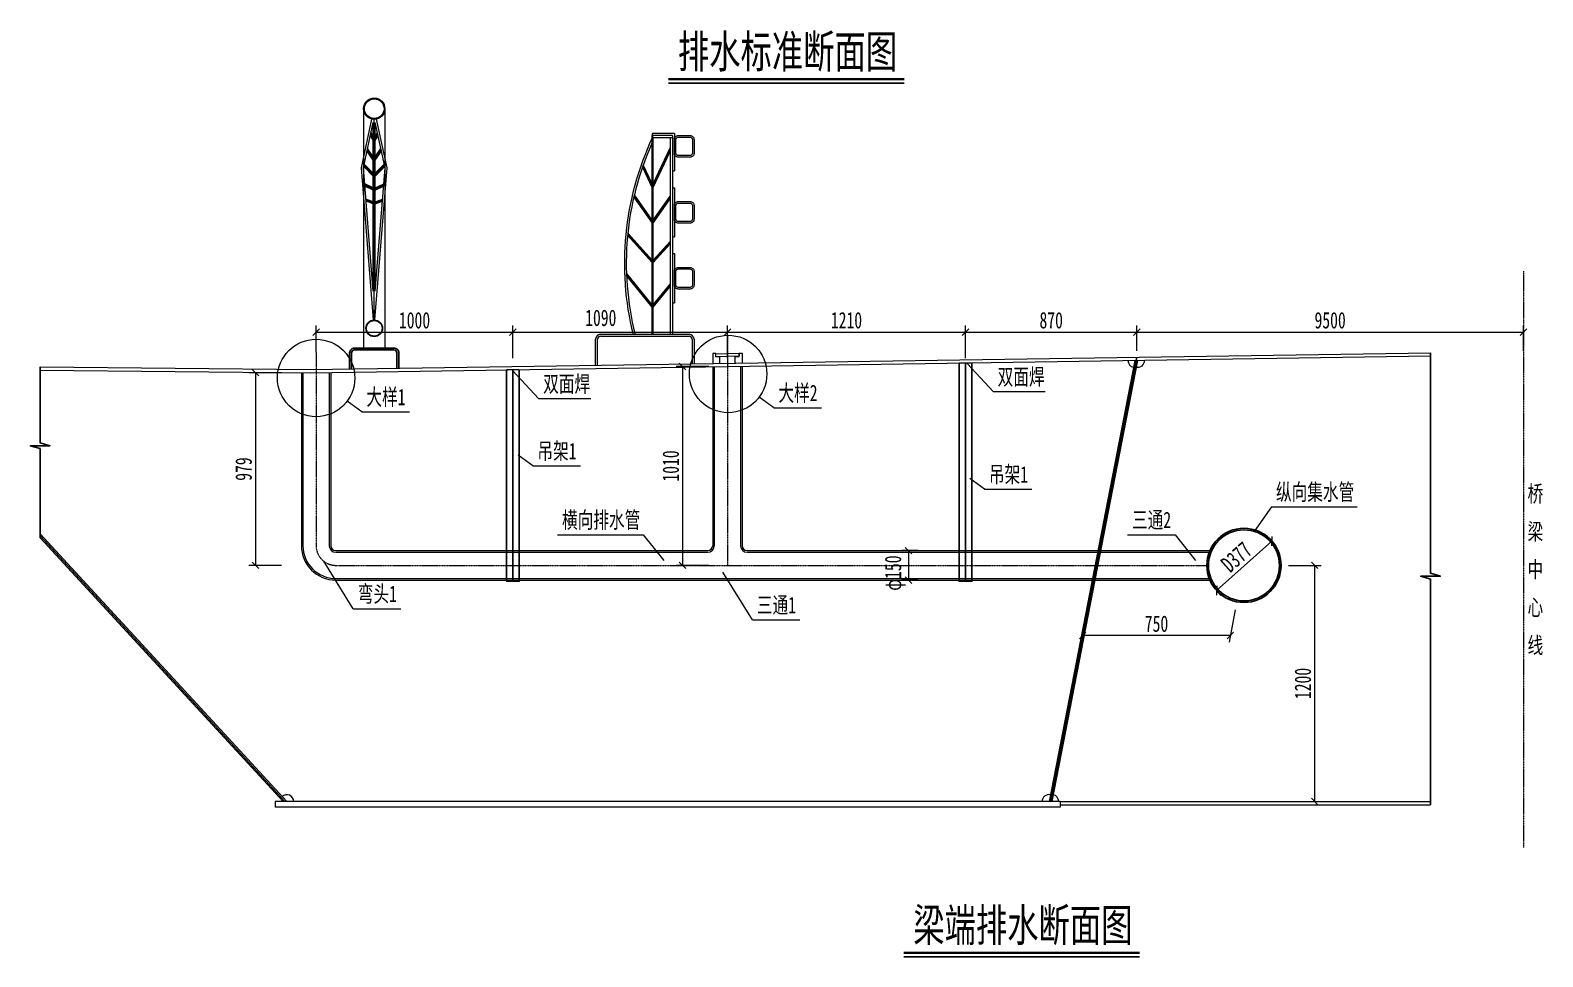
# Model space of a CAD drawing. Header units: millimetres. Extents: x 44523 to 62193, y -26655 to -567.
# Drawn here: x 51387 to 59073, y -5275 to -567 of the extents above; entities that cross this region are included whole.
import ezdxf
from ezdxf.enums import TextEntityAlignment as Align

# ---------------------------------------------------------------- set-up
doc = ezdxf.new("R2010")
doc.units = ezdxf.units.MM
doc.linetypes.add('ACAD_ISO08W100', pattern=[36, 24, -3, 6, -3])
doc.linetypes.add('CENTER2', pattern=[28.575, 19.05, -3.175, 3.175, -3.175])
doc.layers.get('Defpoints').update_dxf_attribs({"color": 8})
for name, color, linetype, lineweight in [('中心线', 2, 'CENTER2', 15), ('文字', 7, 'Continuous', 15), ('标注', 4, 'Continuous', 13), ('标注线及字体', 2, 'Continuous', 15), ('细实线', 4, 'Continuous', 15), ('钢板粗线', 1, 'Continuous', 25), ('钢板细线', 6, 'Continuous', 15)]:
    doc.layers.add(name, color=color, linetype=linetype, lineweight=lineweight)
doc.styles.add('111', font='', dxfattribs={"width": 0.7})
doc.styles.add('BM_Dim', font='', dxfattribs={"width": 0.85})
doc.styles.get('111').set_extended_font_data('仿宋_GB2312')
doc.styles.get('BM_Dim').set_extended_font_data('仿宋_GB2312')
doc.dimstyles.new('200', dxfattribs={"dimscale": 0, "dimtxt": 2.5, "dimasz": 1, "dimexe": 1, "dimexo": 1, "dimgap": 0.6, "dimtad": 1, "dimdec": 0, "dimdsep": 46, "dimtxsty": '111', "dimblk": 'OBLIQUE', "dimcen": 0, "dimclrd": 4, "dimclre": 4, "dimclrt": 4, "dimadec": 1, "dimazin": 2, "dimtfac": 1, "dimtdec": 0, "dimtix": 1, "dimtmove": 2, "dimatfit": 3, "dimfxl": 4, "dimfxlon": 1, "dimtolj": 1, "dimlwd": -1, "dimlwe": -1, "dimarcsym": 0})

# ---------------------------------------------------------------- blocks, each defined once
blk = doc.blocks.new('_Oblique')
at = {"color": 0, "linetype": 'ByBlock', "lineweight": -2}
blk.add_line((-0.5, -0.5), (0.5, 0.5), dxfattribs=at)
blk = doc.blocks.new('*D21')
at = {"layer": 'Defpoints', "color": 0}
for p in [(57554.5, -3286), (57554.5, -4486), (57913.7, -4486)]:
    blk.add_point(p, dxfattribs=at)
at = {"layer": '细实线', "color": 4}
for p, q in [((57780.4, -3286), (57947, -3286)), ((57913.7, -3286), (57913.7, -4486)), ((57780.4, -4486), (57947, -4486))]:
    blk.add_line(p, q, dxfattribs=at)
at = {"layer": '细实线', "color": 4, "xscale": 33.33333333333334, "yscale": 33.33333333333334, "zscale": 33.33333333333334}
for p, rotation in [((57913.7, -3286), 90), ((57913.7, -4486), 270)]:
    blk.add_blockref('_Oblique', p, dxfattribs=dict(at, rotation=rotation))
at = {"layer": '细实线', "color": 4, "insert": (57854.1, -3886), "char_height": 83.33, "attachment_point": 5, "rotation": 90, "style": '111'}
blk.add_mtext('\\A1;1200', dxfattribs=at)
blk = doc.blocks.new('*D22')
at = {"layer": 'Defpoints', "color": 0}
for p in [(56804.5, -3286), (57554.5, -3286), (56735.2, -3642.4)]:
    blk.add_point(p, dxfattribs=at)
at = {"layer": '细实线', "color": 4}
for p, q in [((56760.7, -3511.5), (56728.8, -3675.7)), ((57510.7, -3511.5), (57478.8, -3675.7)), ((57485.2, -3642.4), (56735.2, -3642.4))]:
    blk.add_line(p, q, dxfattribs=at)
at = {"layer": '细实线', "color": 4, "xscale": 33.33333333333334, "yscale": 33.33333333333334, "zscale": 33.33333333333334, "rotation": 180}
blk.add_blockref('_Oblique', (56735.2, -3642.4), dxfattribs=at)
at = {"layer": '细实线', "color": 4, "xscale": 33.33333333333334, "yscale": 33.33333333333334, "zscale": 33.33333333333334}
blk.add_blockref('_Oblique', (57485.2, -3642.4), dxfattribs=at)
at = {"layer": '细实线', "color": 4, "insert": (57110.2, -3582.7), "char_height": 83.33, "attachment_point": 5, "style": '111'}
blk.add_mtext('\\A1;750', dxfattribs=at)
blk = doc.blocks.new('*D23')
at = {"layer": 'Defpoints', "color": 0}
for p in [(57695.1, -3160.4), (57696.8, -3162.3), (57413.9, -3411.6)]:
    blk.add_point(p, dxfattribs=at)
at = {"layer": '细实线', "color": 4}
for p, q in [((57415.6, -3413.5), (57696.8, -3162.3)), ((57696.8, -3162.3), (57719, -3187.1)), ((57415.6, -3413.5), (57437.8, -3438.3))]:
    blk.add_line(p, q, dxfattribs=at)
at = {"layer": '细实线', "color": 4, "xscale": 33.33333333333334, "yscale": 33.33333333333334, "zscale": 33.33333333333334}
for p, rotation in [((57696.8, -3162.3), 41.77725084351077), ((57415.6, -3413.5), 221.7772508435108)]:
    blk.add_blockref('_Oblique', p, dxfattribs=dict(at, rotation=rotation))
at = {"layer": '细实线', "color": 4, "insert": (57516.5, -3243.4), "char_height": 83.33, "attachment_point": 5, "rotation": 41.77725, "style": '111'}
blk.add_mtext('\\A1;D377', dxfattribs=at)
blk = doc.blocks.new('*D27')
at = {"layer": 'Defpoints', "color": 0}
for p in [(52839.8, -2307), (52531.2, -3286), (53040.1, -3286)]:
    blk.add_point(p, dxfattribs=at)
at = {"layer": '细实线', "color": 4}
for p, q in [((52664.6, -2307), (52497.9, -2307)), ((52531.2, -2307), (52531.2, -3286)), ((52664.6, -3286), (52497.9, -3286))]:
    blk.add_line(p, q, dxfattribs=at)
at = {"layer": '细实线', "color": 4, "xscale": 33.33333333333334, "yscale": 33.33333333333334, "zscale": 33.33333333333334}
for p, rotation in [((52531.2, -2307), 90), ((52531.2, -3286), 270)]:
    blk.add_blockref('_Oblique', p, dxfattribs=dict(at, rotation=rotation))
at = {"layer": '细实线', "color": 4, "insert": (52471.6, -2796.5), "char_height": 83.33, "attachment_point": 5, "rotation": 90, "style": '111'}
blk.add_mtext('\\A1;979', dxfattribs=at)
blk = doc.blocks.new('*D28')
at = {"layer": 'Defpoints', "color": 0}
for p in [(53839.8, -2100.6), (52839.8, -2235.2), (53839.8, -2350.8)]:
    blk.add_point(p, dxfattribs=at)
at = {"layer": '细实线', "color": 4}
for p, q in [((52839.8, -2201.9), (52839.8, -2067.3)), ((53839.8, -2233.9), (53839.8, -2067.3)), ((52839.8, -2100.6), (53839.8, -2100.6))]:
    blk.add_line(p, q, dxfattribs=at)
at = {"layer": '细实线', "color": 4, "xscale": 33.33333333333334, "yscale": 33.33333333333334, "zscale": 33.33333333333334, "rotation": 180}
blk.add_blockref('_Oblique', (52839.8, -2100.6), dxfattribs=at)
at = {"layer": '细实线', "color": 4, "xscale": 33.33333333333334, "yscale": 33.33333333333334, "zscale": 33.33333333333334}
blk.add_blockref('_Oblique', (53839.8, -2100.6), dxfattribs=at)
at = {"layer": '细实线', "color": 4, "insert": (53339.8, -2040.9), "char_height": 83.33, "attachment_point": 5, "style": '111'}
blk.add_mtext('\\A1;1000', dxfattribs=at)
blk = doc.blocks.new('*D29')
at = {"layer": 'Defpoints', "color": 0}
for p in [(54929.8, -2100.6), (53839.8, -2235.2), (54929.8, -2350.8)]:
    blk.add_point(p, dxfattribs=at)
at = {"layer": '细实线', "color": 4}
for p, q in [((53839.8, -2201.9), (53839.8, -2067.3)), ((54929.8, -2233.9), (54929.8, -2067.3)), ((53839.8, -2100.6), (54929.8, -2100.6))]:
    blk.add_line(p, q, dxfattribs=at)
at = {"layer": '细实线', "color": 4, "xscale": 33.33333333333334, "yscale": 33.33333333333334, "zscale": 33.33333333333334, "rotation": 180}
blk.add_blockref('_Oblique', (53839.8, -2100.6), dxfattribs=at)
at = {"layer": '细实线', "color": 4, "xscale": 33.33333333333334, "yscale": 33.33333333333334, "zscale": 33.33333333333334}
blk.add_blockref('_Oblique', (54929.8, -2100.6), dxfattribs=at)
at = {"layer": '细实线', "color": 4, "insert": (54286.2, -2028.7), "char_height": 83.33, "attachment_point": 5, "style": '111'}
blk.add_mtext('\\A1;1090', dxfattribs=at)
blk = doc.blocks.new('*D30')
at = {"layer": 'Defpoints', "color": 0}
for p in [(56139.8, -2100.6), (54929.8, -2235.2), (56139.8, -2350.8)]:
    blk.add_point(p, dxfattribs=at)
at = {"layer": '细实线', "color": 4}
for p, q in [((54929.8, -2201.9), (54929.8, -2067.3)), ((56139.8, -2233.9), (56139.8, -2067.3)), ((54929.8, -2100.6), (56139.8, -2100.6))]:
    blk.add_line(p, q, dxfattribs=at)
at = {"layer": '细实线', "color": 4, "xscale": 33.33333333333334, "yscale": 33.33333333333334, "zscale": 33.33333333333334, "rotation": 180}
blk.add_blockref('_Oblique', (54929.8, -2100.6), dxfattribs=at)
at = {"layer": '细实线', "color": 4, "xscale": 33.33333333333334, "yscale": 33.33333333333334, "zscale": 33.33333333333334}
blk.add_blockref('_Oblique', (56139.8, -2100.6), dxfattribs=at)
at = {"layer": '细实线', "color": 4, "insert": (55534.8, -2040.9), "char_height": 83.33, "attachment_point": 5, "style": '111'}
blk.add_mtext('\\A1;1210', dxfattribs=at)
blk = doc.blocks.new('*D31')
at = {"layer": 'Defpoints', "color": 0}
for p in [(57010.1, -2100.6), (57010.1, -2228.5), (56139.8, -2235.2)]:
    blk.add_point(p, dxfattribs=at)
at = {"layer": '细实线', "color": 4}
for p, q in [((56139.8, -2201.9), (56139.8, -2067.3)), ((57010.1, -2195.1), (57010.1, -2067.3)), ((56139.8, -2100.6), (57010.1, -2100.6))]:
    blk.add_line(p, q, dxfattribs=at)
at = {"layer": '细实线', "color": 4, "xscale": 33.33333333333334, "yscale": 33.33333333333334, "zscale": 33.33333333333334, "rotation": 180}
blk.add_blockref('_Oblique', (56139.8, -2100.6), dxfattribs=at)
at = {"layer": '细实线', "color": 4, "xscale": 33.33333333333334, "yscale": 33.33333333333334, "zscale": 33.33333333333334}
blk.add_blockref('_Oblique', (57010.1, -2100.6), dxfattribs=at)
at = {"layer": '细实线', "color": 4, "insert": (56575, -2040.9), "char_height": 83.33, "attachment_point": 5, "style": '111'}
blk.add_mtext('\\A1;870', dxfattribs=at)
blk = doc.blocks.new('*D32')
at = {"layer": 'Defpoints', "color": 0}
for p in [(58974.7, -2100.6), (57010.1, -2228.5), (58974.7, -2228.5)]:
    blk.add_point(p, dxfattribs=at)
at = {"layer": '细实线', "color": 4}
for p, q in [((57010.1, -2195.1), (57010.1, -2067.3)), ((58974.7, -2195.1), (58974.7, -2067.3)), ((57010.1, -2100.6), (58974.7, -2100.6))]:
    blk.add_line(p, q, dxfattribs=at)
at = {"layer": '细实线', "color": 4, "xscale": 33.33333333333334, "yscale": 33.33333333333334, "zscale": 33.33333333333334, "rotation": 180}
blk.add_blockref('_Oblique', (57010.1, -2100.6), dxfattribs=at)
at = {"layer": '细实线', "color": 4, "xscale": 33.33333333333334, "yscale": 33.33333333333334, "zscale": 33.33333333333334}
blk.add_blockref('_Oblique', (58974.7, -2100.6), dxfattribs=at)
at = {"layer": '细实线', "color": 4, "insert": (57992.4, -2040.9), "char_height": 83.33, "attachment_point": 5, "style": '111'}
blk.add_mtext('\\A1;9500', dxfattribs=at)
blk = doc.blocks.new('边护栏')
at = {"color": 8}
for p, q in [((100, 1030), (-12.5, 1030)), ((-12.5, 1030), (-12.5, 1020)), ((-12.5, 10.4), (-12.5, 1020)), ((90, 1020), (-12.5, 1020)), ((90, 1008), (-12.5, 1008)), ((-10, 10), (-10, 1020)), ((-7.5, 10), (-7.5, 1008)), ((78, 1008), (78, 10)), ((90, 1020), (90, 10)), ((100, 1030), (100, 840)), ((-7.5, 774.3), (78, 957.7)), ((-7.5, 764.8), (78, 948.2)), ((-7.5, 755.4), (78, 938.7)), ((-12.5, 755.4), (-61.5, 860.5)), ((-12.5, 764.8), (-59.6, 865.9)), ((-12.5, 774.3), (-57.7, 871.3)), ((90, 840), (100, 840)), ((-10, 572.6), (-105.4, 708.8)), ((-12.5, 583.2), (-104.2, 714.1)), ((-12.5, 590.1), (-102.9, 719.3)), ((-10, 572.6), (78, 698.3)), ((-7.5, 590.1), (78, 712.3)), ((-7.5, 583.2), (78, 705.3)), ((90, 755), (100, 755)), ((100, 755), (100, 505)), ((-12.5, 374.2), (-137.4, 512.9)), ((-12.5, 380.2), (-136.9, 518.3)), ((-12.5, 386.1), (-136.3, 523.6)), ((-7.5, 386.1), (78, 481.1)), ((-7.5, 380.2), (78, 475.1)), ((-7.5, 374.2), (78, 469.1)), ((90, 505), (100, 505)), ((90, 420), (100, 420)), ((100, 420), (100, 170)), ((-12.5, 159.9), (-143.3, 321.4)), ((-12.5, 153.5), (-143.1, 314.7)), ((-12.5, 147.2), (-142.8, 308)), ((-7.5, 159.9), (78, 265.5)), ((-7.5, 153.5), (78, 259.1)), ((-7.5, 147.2), (78, 252.7)), ((90, 170), (100, 170)), ((-275, 10), (175, 10)), ((-275, 0), (175, 0)), ((-300, -147.9), (-300, -15)), ((-290, -147.9), (-290, -15)), ((190, -15), (190, -140.4)), ((200, -15), (200, -140.4))]:
    blk.add_line(p, q, dxfattribs=at)
for points in [[(200, 1000), (200, 930, -0.414214), (180, 910), (120, 910, -0.414214), (100, 930), (100, 1000, -0.414214), (120, 1020), (180, 1020, -0.414214)], [(192, 1000), (192, 930, -0.414214), (180, 918), (120, 918, -0.414214), (108, 930), (108, 1000, -0.414214), (120, 1012), (180, 1012, -0.414214)], [(200, 665), (200, 595, -0.414214), (180, 575), (120, 575, -0.414214), (100, 595), (100, 665, -0.414214), (120, 685), (180, 685, -0.414214)], [(192, 665), (192, 595, -0.414214), (180, 583), (120, 583, -0.414214), (108, 595), (108, 665, -0.414214), (120, 677), (180, 677, -0.414214)], [(200, 330), (200, 260, -0.414214), (180, 240), (120, 240, -0.414214), (100, 260), (100, 330, -0.414214), (120, 350), (180, 350, -0.414214)], [(192, 330), (192, 260, -0.414214), (180, 248), (120, 248, -0.414214), (108, 260), (108, 330, -0.414214), (120, 342), (180, 342, -0.414214)]]:
    blk.add_lwpolyline(points, format="xyb", close=True, dxfattribs=at)
for centre, radius, start, end in [((1345.8, 371.5), 1500, 154.89321, 193.94714), ((1345.8, 371.5), 1490, 155.72682, 194.04266), ((-275, -15), 25, 90, 180), ((175, -15), 25, 360, 90), ((175, -15), 15, 360, 90), ((-275, -15), 15, 90, 180)]:
    blk.add_arc(centre, radius, start, end, dxfattribs=at)
blk = doc.blocks.new('人行护栏')
at = {"color": 8}
for p, q in [((-65, 926), (-11.4, 1173.2)), ((-54.9, 925.3), (-5, 1155.7)), ((-54, 1226), (-54, 10)), ((-5, 298.7), (-5, 1155.7)), ((5, 298.7), (5, 1155.7)), ((54.9, 925.3), (5, 1155.7)), ((65, 926), (11.4, 1173.2)), ((54, 1226), (54, 10)), ((-5, 1064.7), (-19.3, 1089.5)), ((-5, 1084.7), (-16.2, 1104)), ((5, 1084.7), (16.2, 1104)), ((5, 1064.7), (19.3, 1089.5)), ((-5, 964.4), (-36.6, 1009.6)), ((-5, 981.9), (-33.8, 1022.9)), ((5, 981.9), (33.8, 1022.9)), ((5, 964.4), (36.6, 1009.6)), ((-3.4, 152.4), (-65, 926)), ((-5, 298.7), (-54.9, 925.3)), ((-5, 883.9), (-53.4, 932.3)), ((-5, 898.1), (-50.9, 943.9)), ((3.4, 152.4), (65, 926)), ((5, 898.1), (50.9, 943.9)), ((5, 883.9), (53.4, 932.3)), ((5, 298.7), (54.9, 925.3)), ((-5, 823.8), (-48.4, 844.1)), ((-5, 812.8), (-47.5, 832.6)), ((5, 823.8), (48.4, 844.1)), ((5, 812.8), (47.5, 832.6)), ((-5, 753.1), (-42.3, 766.7)), ((-5, 742.5), (-41.4, 755.7)), ((5, 753.1), (42.3, 766.7)), ((5, 742.5), (41.4, 755.7))]:
    blk.add_line(p, q, dxfattribs=at)
at = {"color": 8, "linetype": 'ACAD_ISO08W100', "ltscale": 0.1}
blk.add_line((0, 152.5), (0, 1172), dxfattribs=at)
at = {"color": 8}
for centre, radius in [((0, 1226), 54), ((0, 1226), 50), ((0, 110), 42.5), ((0, 110), 39.5)]:
    blk.add_circle(centre, radius, dxfattribs=at)
at = {"layer": 'Defpoints', "color": 8}
for p, q in [((0, 1066), (-17.8, 1096.8)), ((0, 1066), (17.8, 1096.8)), ((0, 966), (-35.2, 1016.3)), ((0, 966), (35.2, 1016.3)), ((0, 886), (-52.1, 938.1)), ((0, 886), (52.1, 938.1)), ((0, 816), (-48, 838.4)), ((0, 816), (48, 838.4)), ((0, 746), (-41.8, 761.2)), ((0, 746), (41.8, 761.2))]:
    blk.add_line(p, q, dxfattribs=at)
blk = doc.blocks.new('*D110')
at = {"layer": 'Defpoints', "color": 0}
for p in [(55930.5, -3211), (55849.9, -3361), (55930.5, -3361)]:
    blk.add_point(p, dxfattribs=at)
at = {"layer": '细实线', "color": 4}
for p, q in [((55897.1, -3211), (55816.6, -3211)), ((55849.9, -3211), (55849.9, -3361)), ((55897.1, -3361), (55816.6, -3361))]:
    blk.add_line(p, q, dxfattribs=at)
at = {"layer": '细实线', "color": 4, "xscale": 33.33333333333334, "yscale": 33.33333333333334, "zscale": 33.33333333333334}
for p, rotation in [((55849.9, -3211), 90), ((55849.9, -3361), 270)]:
    blk.add_blockref('_Oblique', p, dxfattribs=dict(at, rotation=rotation))
at = {"layer": '细实线', "color": 4, "insert": (55782.4, -3325.3), "char_height": 83.33, "attachment_point": 5, "rotation": 90, "style": '111'}
blk.add_mtext('\\A1;φ150', dxfattribs=at)
blk = doc.blocks.new('*D111')
at = {"layer": 'Defpoints', "color": 0}
for p in [(54929.8, -2275.7), (54701.9, -3286), (54929.8, -3286)]:
    blk.add_point(p, dxfattribs=at)
at = {"layer": '细实线', "color": 4}
for p, q in [((54835.2, -2275.7), (54668.5, -2275.7)), ((54701.9, -2275.7), (54701.9, -3286)), ((54835.2, -3286), (54668.5, -3286))]:
    blk.add_line(p, q, dxfattribs=at)
at = {"layer": '细实线', "color": 4, "xscale": 33.33333333333334, "yscale": 33.33333333333334, "zscale": 33.33333333333334}
for p, rotation in [((54701.9, -2275.7), 90), ((54701.9, -3286), 270)]:
    blk.add_blockref('_Oblique', p, dxfattribs=dict(at, rotation=rotation))
at = {"layer": '细实线', "color": 4, "insert": (54642.2, -2780.8), "char_height": 83.33, "attachment_point": 5, "rotation": 90, "style": '111'}
blk.add_mtext('\\A1;1010', dxfattribs=at)

msp = doc.modelspace()

# ---------------------------------------------------------------- linework, layer by layer
at = {"color": 4}
for p, q in [((54629.8, -836), (55828.7, -836)), ((55825.6, -5274.6), (57024.5, -5274.6))]:
    msp.add_line(p, q, dxfattribs=at)
at = {"color": 6, "const_width": 12}
for points in [[(54629.8, -816), (55828.7, -816)], [(55825.6, -5254.6), (57024.5, -5254.6)]]:
    msp.add_lwpolyline(points, dxfattribs=at)
at = {"color": 4}
for points in [[(58502.6, -4502), (58502.6, -3356), (58452.6, -3341), (58552.6, -3341), (58502.6, -3326), (58502.6, -3306), (58502.6, -2206.1)], [(51437.1, -3145.6), (51437.1, -2692.9), (51387.1, -2677.9), (51487.1, -2677.9), (51437.1, -2662.9), (51437.1, -2642.9), (51437.1, -2277.7)]]:
    msp.add_lwpolyline(points, dxfattribs=at)
at = {"layer": 'Defpoints'}
for p, q in [((57010.1, -2228.5), (56571.3, -4486)), ((53839.8, -2292), (53839.8, -3367)), ((56139.8, -2257.5), (56139.8, -3367)), ((51437.1, -3135.3), (52681.3, -4486))]:
    msp.add_line(p, q, dxfattribs=at)
at = {"layer": '中心线', "ltscale": 0.3}
for p, q in [((58974.7, -1790.9), (58974.7, -4720.4)), ((54929.8, -2120.4), (54929.8, -3286)), ((52839.8, -2204.5), (52839.8, -3186)), ((52939.8, -3286), (57366, -3286))]:
    msp.add_line(p, q, dxfattribs=at)
msp.add_arc((52939.8, -3186), 100, 180, 270, dxfattribs=at)
at = {"layer": '细实线'}
for p, q in [((53808.7, -2289.6), (53808.7, -2294.4)), ((53811.1, -2289.6), (53811.1, -2294.4)), ((53813.5, -2289.6), (53813.5, -2294.4)), ((53815.8, -2289.6), (53815.8, -2294.4)), ((53818.2, -2289.6), (53818.2, -2294.4)), ((53820.6, -2289.6), (53820.6, -2294.4)), ((53822.9, -2289.6), (53822.9, -2294.4)), ((53825.3, -2289.6), (53825.3, -2294.4)), ((53827.7, -2289.6), (53827.7, -2294.4)), ((53830.1, -2289.6), (53830.1, -2294.4)), ((53832.4, -2289.6), (53832.4, -2294.4)), ((53834.8, -2289.6), (53834.8, -2294.4)), ((53837.2, -2289.6), (53837.2, -2294.4)), ((53971.6, -2439.4), (53838.4, -2295.5)), ((53839.6, -2289.6), (53839.6, -2294.4)), ((53841.9, -2289.6), (53841.9, -2294.4)), ((53844.3, -2289.6), (53844.3, -2294.4)), ((53846.7, -2289.6), (53846.7, -2294.4)), ((53849, -2289.6), (53849, -2294.4)), ((53851.4, -2289.6), (53851.4, -2294.4)), ((53853.8, -2289.6), (53853.8, -2294.4)), ((53856.2, -2289.6), (53856.2, -2294.4)), ((53858.5, -2289.6), (53858.5, -2294.4)), ((53860.9, -2289.6), (53860.9, -2294.4)), ((53863.3, -2289.6), (53863.3, -2294.4)), ((53865.7, -2289.6), (53865.7, -2294.4)), ((54854.8, -2276.9), (54854.8, -3186)), ((54862.8, -2276.8), (54862.8, -3186)), ((54996.8, -2274.6), (54996.8, -3186)), ((55004.8, -2274.5), (55004.8, -3186)), ((56109.9, -2254.8), (56109.9, -2259.5)), ((56112.3, -2254.8), (56112.3, -2259.5)), ((56114.7, -2254.8), (56114.7, -2259.5)), ((56117, -2254.8), (56117, -2259.5)), ((56119.4, -2254.8), (56119.4, -2259.5)), ((56121.8, -2254.8), (56121.8, -2259.5)), ((56124.2, -2254.8), (56124.2, -2259.5)), ((56126.5, -2254.8), (56126.5, -2259.5)), ((56128.9, -2254.8), (56128.9, -2259.5)), ((56131.3, -2254.8), (56131.3, -2259.5)), ((56133.7, -2254.8), (56133.7, -2259.5)), ((56136, -2254.8), (56136, -2259.5)), ((56138.4, -2254.8), (56138.4, -2259.5)), ((56140.8, -2254.8), (56140.8, -2259.5)), ((56143.1, -2254.8), (56143.1, -2259.5)), ((56145.5, -2254.8), (56145.5, -2259.5)), ((56147.9, -2254.8), (56147.9, -2259.5)), ((56281, -2403.5), (56147.9, -2259.5)), ((56150.3, -2254.8), (56150.3, -2259.5)), ((56152.6, -2254.8), (56152.6, -2259.5)), ((56155, -2254.8), (56155, -2259.5)), ((56157.4, -2254.8), (56157.4, -2259.5)), ((56159.8, -2254.8), (56159.8, -2259.5)), ((56162.1, -2254.8), (56162.1, -2259.5)), ((56164.5, -2254.8), (56164.5, -2259.5)), ((56166.9, -2254.8), (56166.9, -2259.5)), ((52764.8, -2307), (52764.8, -3186)), ((52772.8, -2307), (52772.8, -3186)), ((52906.8, -2305.9), (52906.8, -3186)), ((52914.8, -2305.8), (52914.8, -3186)), ((53072.5, -2506.1), (52998, -2450.9)), ((54235.1, -2439.4), (53971.6, -2439.4)), ((55166.1, -2485.6), (55091.6, -2430.5)), ((56544.5, -2403.5), (56281, -2403.5)), ((53072.5, -2506.1), (53314, -2506.1)), ((55166.1, -2485.6), (55407.7, -2485.6)), ((53941.4, -2780.8), (53866.9, -2725.7)), ((53941.4, -2780.8), (54183, -2780.8)), ((56235.9, -2899.2), (56161.4, -2844.1)), ((56235.9, -2899.2), (56477.4, -2899.2)), ((57693.8, -2988.6), (57606.9, -3113.2)), ((57693.8, -2988.6), (58130.3, -2988.6)), ((54065.8, -3130.5), (54502.3, -3130.5)), ((54502.3, -3130.5), (54606.3, -3260.8)), ((56962.7, -3130.5), (57204.3, -3130.5)), ((57204.3, -3130.5), (57308.4, -3260.8)), ((52939.8, -3211), (54829.8, -3211)), ((52939.8, -3219), (54829.8, -3219)), ((55029.8, -3211), (57383.8, -3211)), ((55029.8, -3219), (57380.3, -3219)), ((53028.5, -3506.4), (52878.1, -3264.6)), ((52939.8, -3353), (57380.3, -3353)), ((52939.8, -3361), (57383.8, -3361)), ((55056.6, -3563), (54906.1, -3321.3)), ((53028.5, -3506.4), (53270.1, -3506.4)), ((55056.6, -3563), (55298.2, -3563))]:
    msp.add_line(p, q, dxfattribs=at)
at = {"layer": '细实线', "elevation": 0}
for points in [[(54890.8, -2261.2), (54890.8, -2226.2), (54870.8, -2226.2), (54870.8, -2210.2), (54854.8, -2210.2), (54854.8, -2260.8)], [(54968.8, -2258.9), (54968.8, -2223.9), (54988.8, -2223.9), (54988.8, -2207.9), (55004.8, -2207.9), (55004.8, -2258.5)]]:
    msp.add_lwpolyline(points, dxfattribs=at)
msp.add_lwpolyline([(54870.8, -2210.5), (54988.8, -2208.1), (54988.8, -2223.5), (54870.8, -2225.9)], close=True, dxfattribs=at)
at = {"layer": '细实线'}
for centre in [(52839.8, -2333.9), (54933.5, -2313.4)]:
    msp.add_circle(centre, 196.7, dxfattribs=at)
for centre, radius, start, end in [((52939.8, -3186), 175, 180, 270), ((52939.8, -3186), 167, 180, 270), ((52939.8, -3186), 33, 180, 270), ((52939.8, -3186), 25, 180, 270), ((54829.8, -3186), 33, 270, 0), ((54829.8, -3186), 25, 270, 0), ((55029.8, -3186), 33, 180, 270), ((55029.8, -3186), 25, 180, 270)]:
    msp.add_arc(centre, radius, start, end, dxfattribs=at)
at = {"layer": '钢板粗线', "color": 8, "elevation": 0}
for points in [[(53010.1, -2288.5), (53010.1, -2206.5, -0.414214), (53035.1, -2181.5), (53235.1, -2181.5, -0.414214), (53260.1, -2206.5), (53260.1, -2284.7)], [(53020.1, -2288.3), (53020.1, -2206.5, -0.414214), (53035.1, -2191.5), (53235.1, -2191.5, -0.414214), (53250.1, -2206.5), (53250.1, -2284.7)]]:
    msp.add_lwpolyline(points, format="xyb", dxfattribs=at)
at = {"layer": '钢板粗线', "color": 5, "elevation": 0}
for points in [[(53807.3, -2292.5), (53807.3, -3367), (53872.3, -3367), (53872.3, -2291.5)], [(56107.3, -2258), (56107.3, -3367), (56172.3, -3367), (56172.3, -2257)]]:
    msp.add_lwpolyline(points, dxfattribs=at)
at = {"layer": '钢板粗线'}
for radius in [188.5, 180.5]:
    msp.add_circle((57554.5, -3286), radius, dxfattribs=at)
at = {"layer": '钢板细线', "color": 8}
for p, q in [((56999.8, -2244.6), (56564.1, -4486)), ((57014.1, -2244.4), (56578.4, -4486)), ((51437.1, -3124.9), (52690.8, -4486)), ((51437.1, -3145.6), (52671.7, -4486)), ((56621.3, -4486), (52631.3, -4486)), ((52631.3, -4486), (52631.3, -4514)), ((56621.3, -4514), (52631.3, -4514)), ((56621.3, -4486), (56621.3, -4514)), ((56621.3, -4486), (58502.6, -4486)), ((56621.3, -4502), (58502.6, -4502))]:
    msp.add_line(p, q, dxfattribs=at)
at = {"layer": '钢板细线', "color": 8, "elevation": 0}
for points in [[(51437.1, -2277.7), (52810.1, -2291.5), (58502.6, -2206.1)], [(51437.1, -2293.7), (52810.1, -2307.5), (58502.6, -2222.1)]]:
    msp.add_lwpolyline(points, dxfattribs=at)
at = {"layer": '钢板细线', "color": 8}
for centre, start, end in [((56999.8, -2244.6), 180.86234, 259), ((57014.1, -2244.4), 259, 0.85937), ((52690.8, -4486), 0, 132.58631), ((56564.1, -4486), 79, 180), ((56578.4, -4486), 0, 79)]:
    msp.add_arc(centre, 35, start, end, dxfattribs=at)

# ---------------------------------------------------------------- block references
at = {"layer": '标注'}
for name, p in [('人行护栏', (53135.1, -2191.5)), ('边护栏', (54560.1, -2121.8))]:
    msp.add_blockref(name, p, dxfattribs=at)

# ---------------------------------------------------------------- texts
at = {"layer": '文字', "style": 'BM_Dim', "width": 0.7}
for s, height, p in [('双面焊', 83.33, (56422.3, -2394.5)), ('大样1', 83.33, (53194.7, -2497)), ('双面焊', 83.33, (54112.9, -2430.4)), ('大样2', 83.33, (55288.3, -2476.6)), ('吊架1', 83.33, (54063.6, -2771.8)), ('吊架1', 83.33, (56358.1, -2890.2)), ('纵向集水管', 83.33, (57916.1, -2979.5)), ('桥', 83.3, (59035.4, -2988.2)), ('横向排水管', 83.33, (54288.1, -3121.5)), ('三通2', 83.33, (57085, -3121.5)), ('梁', 83.3, (59035.4, -3180.8)), ('中', 83.3, (59035.4, -3373.4)), ('弯头1', 83.33, (53150.7, -3497.3)), ('三通1', 83.33, (55178.8, -3554)), ('心', 83.3, (59035.4, -3565.9)), ('线', 83.3, (59035.4, -3758.5))]:
    msp.add_text(s, height=height, dxfattribs=at).set_placement(p, align=Align.BOTTOM_CENTER)
at = {"layer": '标注线及字体', "color": 0, "style": '111', "width": 0.7}
for s, p in [('排水标准断面图', (55235.2, -672.3)), ('梁端排水断面图', (56431, -5110.9))]:
    msp.add_text(s, height=166.67, dxfattribs=at).set_placement(p, align=Align.MIDDLE)

# ---------------------------------------------------------------- dimensions: what is measured, and where the dimension line sits
at = {"layer": '细实线'}
for base, p1, p2, picture, middle in [((53839.8, -2100.6), (52839.8, -2235.2), (53839.8, -2350.8), '*D28', (53339.8, -2040.9)), ((56139.8, -2100.6), (54929.8, -2235.2), (56139.8, -2350.8), '*D30', (55534.8, -2040.9)), ((57010.1, -2100.6), (56139.8, -2235.2), (57010.1, -2228.5), '*D31', (56575, -2040.9)), ((56735.2, -3642.4), (57554.5, -3286), (56804.5, -3286), '*D22', (57110.2, -3582.7))]:
    dim = msp.add_linear_dim(base=base, p1=p1, p2=p2, dimstyle='200', override={"dimscale": 33.333333, "dimblk": 'Oblique'}, dxfattribs=at)
    dim.commit()
    dim.dimension.update_dxf_attribs({"geometry": picture, "text_midpoint": middle})
dim = msp.add_linear_dim(base=(54929.8, -2100.6), p1=(53839.8, -2235.2), p2=(54929.8, -2350.8), dimstyle='200', override={"dimscale": 33.333333}, dxfattribs=at)
dim.commit()
dim.dimension.update_dxf_attribs({"geometry": '*D29', "text_midpoint": (54286.2, -2028.7), "dimtype": 160})
dim = msp.add_linear_dim(base=(58974.7, -2100.6), p1=(57010.1, -2228.5), p2=(58974.7, -2228.5), text='9500', dimstyle='200', override={"dimscale": 33.333333, "dimtxsty": '111', "dimblk": 'Oblique'}, dxfattribs=at)
dim.commit()
dim.dimension.update_dxf_attribs({"geometry": '*D32', "text_midpoint": (57992.4, -2040.9)})
for base, p1, p2, picture, middle in [((52531.2, -3286), (52839.8, -2307), (53040.1, -3286), '*D27', (52471.6, -2796.5)), ((54701.9, -3286), (54929.8, -2275.7), (54929.8, -3286), '*D111', (54642.2, -2780.8)), ((57913.7, -4486), (57554.5, -3286), (57554.5, -4486), '*D21', (57854.1, -3886))]:
    dim = msp.add_linear_dim(base=base, p1=p1, p2=p2, angle=90, dimstyle='200', override={"dimscale": 33.333333, "dimblk": 'Oblique'}, dxfattribs=at)
    dim.commit()
    dim.dimension.update_dxf_attribs({"geometry": picture, "text_midpoint": middle})
dim = msp.add_aligned_dim(p1=(57413.9, -3411.6), p2=(57695.1, -3160.4), distance=-2.5, text='D<>', dimstyle='200', override={"dimscale": 33.333333, "dimtxsty": '111', "dimblk": 'Oblique'}, dxfattribs=at)
dim.commit()
dim.dimension.update_dxf_attribs({"geometry": '*D23', "text_midpoint": (57516.5, -3243.4)})
dim = msp.add_linear_dim(base=(55849.9, -3361), p1=(55930.5, -3211), p2=(55930.5, -3361), angle=90, text='φ<>', dimstyle='200', override={"dimscale": 33.333333, "dimtxsty": '111', "dimblk": 'Oblique'}, dxfattribs=at)
dim.commit()
dim.dimension.update_dxf_attribs({"geometry": '*D110', "text_midpoint": (55782.4, -3325.3), "dimtype": 160})

doc.saveas('drawing.dxf')
